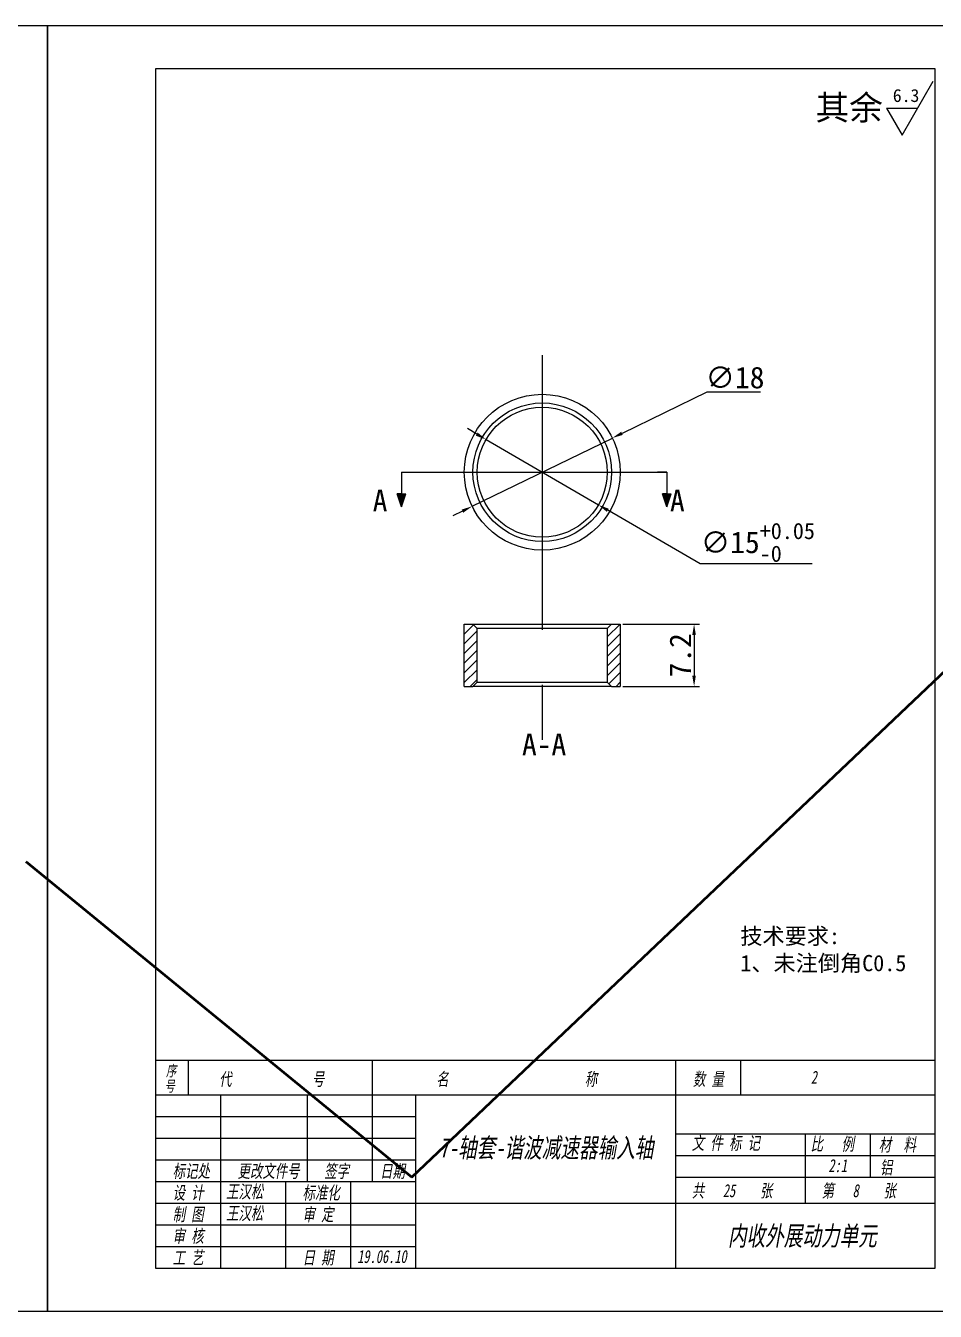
# Model space of a CAD drawing. Header units: millimetres. Extents: x 8840 to 20870, y -7456 to 1741.
# Drawn here: x 12307.4 to 12412.4, y -6249.8 to -6101.3 of the extents above; entities that cross this region are included whole.
import ezdxf

# ---------------------------------------------------------------- set-up
doc = ezdxf.new("R2010")
doc.units = ezdxf.units.MM
doc.linetypes.add('CENTER', pattern=[50.8, 31.75, -6.35, 6.35, -6.35])
doc.layers.get('0').update_dxf_attribs({"lineweight": 25})
for name, color, linetype in [('中心线', 5, 'CENTER'), ('临时线', 6, 'Continuous'), ('剖面线', 3, 'Continuous'), ('尺寸', 4, 'Continuous'), ('尺寸标注', 4, 'Continuous'), ('文字', 7, 'Continuous'), ('细实线', 2, 'Continuous')]:
    doc.layers.add(name, color=color, linetype=linetype)
doc.layers.add('粗实线', color=7, linetype='Continuous', lineweight=25)
doc.styles.get("Standard").update_dxf_attribs({"font": ''})
doc.styles.add('样式 2', font='', dxfattribs={"width": 0.7, "oblique": 10})
doc.styles.get('Standard').set_extended_font_data('SimSun')
doc.styles.get('样式 2').set_extended_font_data('SimSun')
doc.dimstyles.new('ISO-25 2.1', dxfattribs={"dimscale": 0.5, "dimtxt": 5, "dimasz": 2.5, "dimexe": 1.25, "dimexo": 0.625, "dimtad": 1, "dimtoh": 1, "dimdec": 1, "dimdsep": 46, "dimtxsty": 'Standard', "dimcen": 2.5, "dimclrt": 7, "dimadec": 0, "dimazin": 0, "dimtfac": 1, "dimtdec": 1, "dimtmove": 0, "dimatfit": 3, "dimfxl": 1, "dimarcsym": 0})

# ---------------------------------------------------------------- blocks, each defined once
blk = doc.blocks.new('ra')
at = {"layer": '细实线'}
for p, q in [((0, 0), (6, 10.39)), ((-3, 5.2), (0, 0)), ((-3, 5.2), (3, 5.2))]:
    blk.add_line(p, q, dxfattribs=at)
at = {"layer": '文字'}
blk.add_attdef('RA', (-1.78, 6.39), '', height=2.5, dxfattribs=at)
blk = doc.blocks.new('*D639')
at = {"layer": 'Defpoints', "color": 0}
for p in [(12375.13, -6148.95), (12358.95, -6156.84)]:
    blk.add_point(p, dxfattribs=at)
at = {"layer": '尺寸标注', "color": 0, "lineweight": -2}
for p, q in [((12386.02, -6143.64), (12376.25, -6148.41)), ((12392.25, -6143.64), (12386.02, -6143.64)), ((12358.95, -6156.84), (12375.13, -6148.95)), ((12357.83, -6157.39), (12356.7, -6157.94))]:
    blk.add_line(p, q, dxfattribs=at)
at = {"layer": '尺寸标注', "color": 0}
for points in [[(12376.16, -6148.22), (12376.34, -6148.59), (12375.13, -6148.95)], [(12357.74, -6157.21), (12357.92, -6157.58), (12358.95, -6156.84)]]:
    blk.add_solid(points, dxfattribs=at)
at = {"layer": '尺寸标注', "color": 7, "insert": (12389.29, -6141.98), "char_height": 2.5, "attachment_point": 5}
blk.add_mtext('∅18', dxfattribs=at)
blk = doc.blocks.new('*D640')
at = {"layer": 'Defpoints', "color": 0}
for p in [(12376.04, -6170.45), (12376.04, -6177.65), (12384.57, -6177.65)]:
    blk.add_point(p, dxfattribs=at)
at = {"layer": '尺寸标注', "color": 0, "lineweight": -2}
for p, q in [((12376.35, -6170.45), (12385.19, -6170.45)), ((12384.57, -6171.7), (12384.57, -6176.4)), ((12376.35, -6177.65), (12385.19, -6177.65))]:
    blk.add_line(p, q, dxfattribs=at)
at = {"layer": '尺寸标注', "color": 0}
for points in [[(12384.36, -6171.7), (12384.77, -6171.7), (12384.57, -6170.45)], [(12384.36, -6176.4), (12384.77, -6176.4), (12384.57, -6177.65)]]:
    blk.add_solid(points, dxfattribs=at)
at = {"layer": '尺寸标注', "color": 7, "insert": (12383, -6174.05), "char_height": 2.5, "attachment_point": 5, "rotation": 90}
blk.add_mtext('7.2', dxfattribs=at)
blk = doc.blocks.new('*D671')
at = {"layer": 'Defpoints', "color": 0}
for p in [(12360.56, -6149.13), (12373.52, -6156.67)]:
    blk.add_point(p, dxfattribs=at)
at = {"layer": '尺寸标注', "color": 0, "lineweight": -2}
for p, q in [((12359.48, -6148.5), (12358.4, -6147.87)), ((12360.56, -6149.13), (12373.52, -6156.67)), ((12385.25, -6163.5), (12374.6, -6157.3)), ((12398.19, -6163.5), (12385.25, -6163.5))]:
    blk.add_line(p, q, dxfattribs=at)
at = {"layer": '尺寸标注', "color": 0}
for points in [[(12359.58, -6148.32), (12359.37, -6148.68), (12360.56, -6149.13)], [(12374.71, -6157.12), (12374.5, -6157.48), (12373.52, -6156.67)]]:
    blk.add_solid(points, dxfattribs=at)
at = {"layer": '尺寸标注', "color": 7, "insert": (12391.93, -6161), "char_height": 2.5, "attachment_point": 5}
blk.add_mtext('\\A1;∅15{\\H1.875000;\\S+0.05^ -0;}', dxfattribs=at)
blk = doc.blocks.new('CHECK_DWG')
at = {"layer": '粗实线', "color": 1, "linetype": 'ByBlock', "lineweight": 50}
blk.add_line((0, 0), (109.02, 103.6), dxfattribs=at)
at = {"layer": '粗实线', "color": 1, "linetype": 'ByBlock', "lineweight": 50, "ltscale": 2}
blk.add_line((-44.59, 36.45), (0, 0), dxfattribs=at)

msp = doc.modelspace()

# ---------------------------------------------------------------- hatches: boundary and pattern name
at = {"layer": '剖面线'}
h = msp.add_hatch(dxfattribs=at)
h.set_pattern_fill('ANSI31', color=256, scale=0.25, style=0)
h.paths.add_polyline_path([(12359.039, -6170.452), (12358.039, -6170.452), (12358.039, -6177.652), (12359.039, -6177.652), (12359.539, -6177.152), (12359.539, -6170.952)], flags=0)
h = msp.add_hatch(dxfattribs=at)
h.set_pattern_fill('ANSI31', color=256, scale=0.25, style=0)
h.paths.add_polyline_path([(12376.039, -6170.452), (12375.039, -6170.452), (12374.539, -6170.952), (12374.539, -6177.152), (12375.039, -6177.652), (12376.039, -6177.652)], flags=0)
at = {"layer": '粗实线'}
h = msp.add_hatch(color=256, dxfattribs=at)
h.paths.add_polyline_path([(12350.772, -6156.899), (12350.772, -6155.399), (12350.272, -6155.399)])
h.paths.add_polyline_path([(12350.772, -6156.899), (12351.272, -6155.399), (12350.772, -6155.399)])
h = msp.add_hatch(color=256, dxfattribs=at)
h.paths.add_polyline_path([(12381.436, -6156.899), (12381.436, -6155.399), (12380.936, -6155.399)])
h.paths.add_polyline_path([(12381.436, -6156.899), (12381.936, -6155.399), (12381.436, -6155.399)])

# ---------------------------------------------------------------- linework, layer by layer
for p, q in [((12412.41, -6106.324), (12322.41, -6106.324)), ((12322.41, -6106.324), (12322.41, -6244.824)), ((12412.41, -6244.824), (12412.41, -6106.324)), ((12322.41, -6220.824), (12412.41, -6220.824)), ((12326.16, -6220.824), (12326.16, -6224.824)), ((12347.41, -6220.824), (12347.41, -6224.824)), ((12382.41, -6220.824), (12382.41, -6244.824)), ((12389.91, -6220.824), (12389.91, -6224.824)), ((12322.41, -6224.824), (12412.41, -6224.824)), ((12352.41, -6224.824), (12352.41, -6244.824)), ((12382.41, -6229.324), (12412.41, -6229.324)), ((12322.41, -6232.324), (12352.41, -6232.324)), ((12352.41, -6237.324), (12412.41, -6237.324)), ((12322.41, -6244.824), (12412.41, -6244.824))]:
    msp.add_line(p, q)
for points in [[(12204.91, -6249.824), (12309.91, -6249.824), (12309.91, -6101.324), (12204.91, -6101.324)], [(12309.91, -6249.824), (12414.91, -6249.824), (12414.91, -6101.324), (12309.91, -6101.324)]]:
    msp.add_lwpolyline(points, close=True)
at = {"layer": '中心线'}
for p, q in [((12367.039, -6139.369), (12367.039, -6188.087)), ((12350.772, -6152.899), (12381.436, -6152.899))]:
    msp.add_line(p, q, dxfattribs=at)
at = {"layer": '临时线'}
for p, q in [((12329.91, -6224.824), (12329.91, -6244.824)), ((12339.91, -6224.824), (12339.91, -6234.824)), ((12347.41, -6224.824), (12347.41, -6234.824)), ((12322.41, -6227.324), (12352.41, -6227.324)), ((12397.391, -6229.324), (12397.391, -6237.324)), ((12404.891, -6229.324), (12404.891, -6234.324)), ((12322.41, -6229.824), (12352.41, -6229.824)), ((12382.41, -6231.824), (12412.41, -6231.824)), ((12322.41, -6234.824), (12352.41, -6234.824)), ((12337.41, -6234.824), (12337.41, -6244.824)), ((12344.91, -6234.824), (12344.91, -6244.824)), ((12382.41, -6234.324), (12412.41, -6234.324)), ((12322.41, -6237.324), (12352.41, -6237.324)), ((12322.41, -6239.824), (12352.41, -6239.824)), ((12322.41, -6242.324), (12352.41, -6242.324))]:
    msp.add_line(p, q, dxfattribs=at)
at = {"layer": '粗实线'}
for p, q in [((12350.772, -6152.899), (12350.772, -6156.899)), ((12381.436, -6152.899), (12380.348, -6152.899)), ((12381.436, -6152.899), (12381.436, -6156.899)), ((12350.772, -6155.399), (12350.272, -6155.399)), ((12350.772, -6156.899), (12350.272, -6155.399)), ((12350.772, -6156.899), (12350.772, -6155.399)), ((12350.772, -6155.399), (12351.272, -6155.399)), ((12350.772, -6156.899), (12351.272, -6155.399)), ((12381.436, -6155.399), (12380.936, -6155.399)), ((12381.436, -6156.899), (12380.936, -6155.399)), ((12381.436, -6156.899), (12381.436, -6155.399)), ((12381.436, -6155.399), (12381.936, -6155.399)), ((12381.436, -6156.899), (12381.936, -6155.399)), ((12358.039, -6177.652), (12358.039, -6170.452)), ((12358.039, -6170.452), (12359.039, -6170.452)), ((12359.039, -6170.452), (12375.039, -6170.452)), ((12359.539, -6170.952), (12359.039, -6170.452)), ((12374.539, -6170.952), (12359.539, -6170.952)), ((12359.539, -6177.152), (12359.539, -6170.952)), ((12375.039, -6170.452), (12374.539, -6170.952)), ((12374.539, -6170.952), (12374.539, -6177.152)), ((12375.039, -6170.452), (12376.039, -6170.452)), ((12376.039, -6170.452), (12376.039, -6177.652)), ((12359.039, -6177.652), (12359.539, -6177.152)), ((12359.539, -6177.152), (12374.539, -6177.152)), ((12374.539, -6177.152), (12375.039, -6177.652)), ((12358.039, -6177.652), (12359.039, -6177.652)), ((12375.039, -6177.652), (12359.039, -6177.652)), ((12375.039, -6177.652), (12376.039, -6177.652))]:
    msp.add_line(p, q, dxfattribs=at)
for radius in [9, 8, 7.5]:
    msp.add_circle((12367.039, -6152.899), radius, dxfattribs=at)

# ---------------------------------------------------------------- block references
at = {"layer": '尺寸', "xscale": 0.5999999999985448, "yscale": 0.599999999999909, "zscale": 0.6}
msp.add_blockref('ra', (12408.576, -6113.97), dxfattribs=at).add_auto_attribs({'RA': '6.3'})
at = {"layer": '尺寸标注', "lineweight": 100}
msp.add_blockref('CHECK_DWG', (12352.002, -6234.324), dxfattribs=at)

# ---------------------------------------------------------------- texts
at = {"style": '样式 2', "oblique": 10, "width": 0.7}
for s, height, p in [('序', 1.25, (12323.614, -6222.673)), ('代             号', 1.5, (12329.744, -6223.76)), ('名                      称', 1.5, (12354.809, -6223.76)), ('数 量', 1.5, (12384.438, -6223.76)), ('2', 1.5, (12398.045, -6223.545)), ('号', 1.25, (12323.441, -6224.45)), ('7-轴套-谐波减速器输入轴', 2.25, (12355.178, -6232.057)), ('文 件 标 记', 1.5, (12384.314, -6231.139)), ('比   例', 1.5, (12398.026, -6231.248)), ('材  料', 1.5, (12405.894, -6231.327)), ('2:1', 1.5, (12400.08, -6233.748)), ('铝', 1.5, (12406.033, -6233.969)), ('标记处', 1.5, (12324.379, -6234.377)), ('更改文件号', 1.5, (12331.879, -6234.377)), ('签字', 1.5, (12341.879, -6234.377)), ('日期', 1.5, (12348.323, -6234.377)), ('设 计', 1.5, (12324.379, -6236.877)), ('王汉松', 1.5, (12330.545, -6236.748)), ('标准化', 1.5, (12339.379, -6236.877)), ('共   25    张', 1.5, (12384.314, -6236.639)), ('第   8    张', 1.5, (12399.295, -6236.639)), ('制 图', 1.5, (12324.379, -6239.377)), ('王汉松', 1.5, (12330.545, -6239.248)), ('审 定', 1.5, (12339.379, -6239.377)), ('内收外展动力单元', 2.25, (12388.475, -6242.229)), ('审 核', 1.5, (12324.379, -6241.877)), ('工 艺', 1.5, (12324.379, -6244.377)), ('日 期', 1.5, (12339.379, -6244.377)), ('19.06.10', 1.5, (12345.683, -6244.247))]:
    msp.add_text(s, height=height, dxfattribs=at).set_placement(p)
at = {"layer": '文字'}
msp.add_text('其余', height=2.85, dxfattribs=at).set_placement((12398.584, -6112.212))
at = {"layer": '文字', "ltscale": 0.1, "insert": (12389.907, -6205.541), "char_height": 1.875, "width": 27.06984, "attachment_point": 1}
msp.add_mtext('{\\fSimSun|b0|i0|c134|p2;技术要求:\\P1、未注倒角C0.5}', dxfattribs=at)
at = {"layer": '粗实线', "char_height": 2.5}
for s, insert, attachment_point in [('{\\C7;A}', (12349.166, -6154.935), 3), ('{\\C7;A}', (12383.486, -6154.935), 3), ('{\\C7;A-A}', (12364.704, -6183.088), 1)]:
    msp.add_mtext_dynamic_manual_height_columns(s, width=35.09452, gutter_width=18.824, heights=[0], dxfattribs=dict(at, insert=insert, attachment_point=attachment_point))

# ---------------------------------------------------------------- dimensions: what is measured, and where the dimension line sits
at = {"layer": '尺寸标注'}
dim = msp.add_diameter_dim_2p(p1=(12358.951, -6156.845), p2=(12375.128, -6148.953), dimstyle='ISO-25 2.1', dxfattribs=at)
dim.commit()
dim.dimension.update_dxf_attribs({"geometry": '*D639', "text_midpoint": (12389.292, -6143.641), "dimtype": 163})
dim = msp.add_diameter_dim_2p(p1=(12360.558, -6149.126), p2=(12373.521, -6156.672), dimstyle='ISO-25 2.1', override={"dimgap": 0.625, "dimtol": 1, "dimlim": 0, "dimtp": 0.05, "dimtm": 1e-09, "dimtfac": 0.75, "dimtdec": 2, "dimtolj": 1}, dxfattribs=at)
dim.commit()
dim.dimension.update_dxf_attribs({"geometry": '*D671', "text_midpoint": (12391.928, -6163.501), "dimtype": 163})
dim = msp.add_linear_dim(base=(12384.566, -6177.652), p1=(12376.039, -6170.452), p2=(12376.039, -6177.652), angle=90, dimstyle='ISO-25 2.1', dxfattribs=at)
dim.commit()
dim.dimension.update_dxf_attribs({"geometry": '*D640', "text_midpoint": (12383.003, -6174.052)})

doc.saveas('drawing.dxf')
